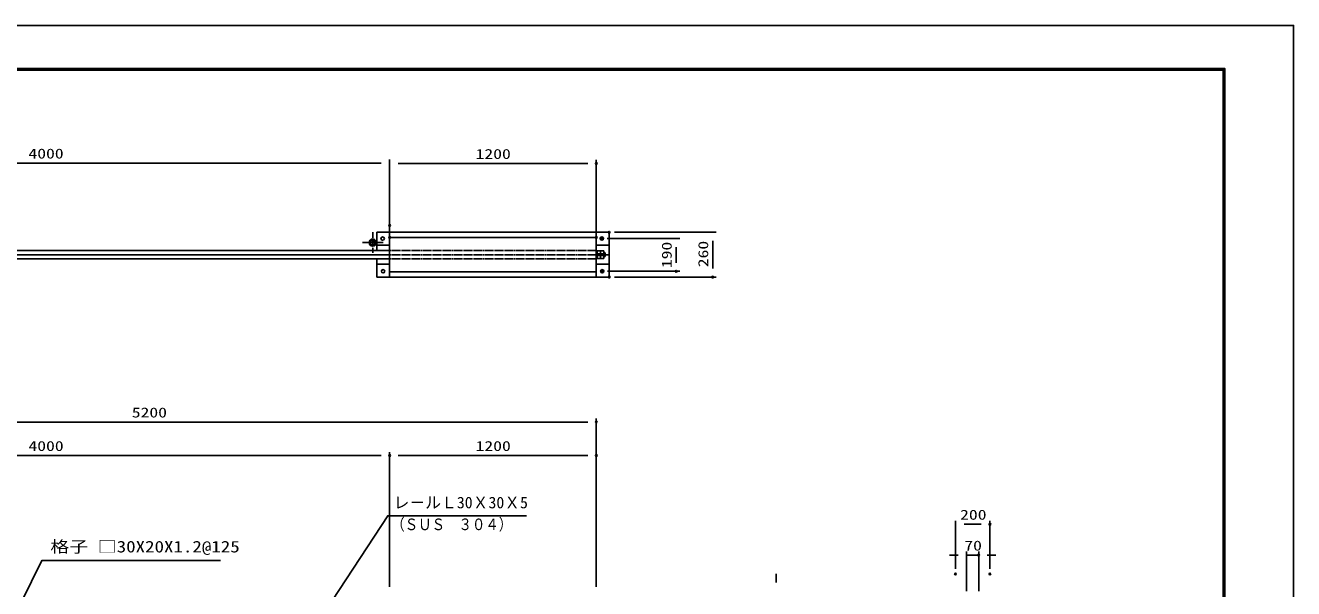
# Model space of a CAD drawing. Units: millimetres, scale not verified. Extents: x -5940 to 5940, y -4200 to 4200.
# Drawn here: x -1424 to 5940, y 930 to 4200 of the extents above; entities that cross this region are included whole.
import ezdxf
from ezdxf.enums import TextEntityAlignment as Align

# ---------------------------------------------------------------- set-up
doc = ezdxf.new("R2010")
doc.units = ezdxf.units.MM
doc.header["$LTSCALE"] = 20
doc.header["$PDMODE"] = 32
doc.header["$PDSIZE"] = 10
doc.linetypes.add('USER1', pattern=[0.375, 0.25, -0.125])
doc.linetypes.add('USER4', pattern=[0.906, 0.591, -0.118, 0.079, -0.118])
for name, color, linetype, lineweight in [('0-0_WAKU', 7, 'Continuous', 25), ('0-1_0', 7, 'Continuous', 25), ('0-2_1', 7, 'Continuous', 25), ('0-4_CENTLN-L', 4, 'USER1', 25)]:
    doc.layers.add(name, color=color, linetype=linetype, lineweight=lineweight)
doc.layers.add('0-6_DEFPOINTS', color=7, linetype='Continuous')
doc.styles.add('ＭＳ ゴシック', font='')
doc.styles.get('ＭＳ ゴシック').set_extended_font_data('MS Gothic')

msp = doc.modelspace()

# ---------------------------------------------------------------- linework, layer by layer
at = {"layer": '0-0_WAKU', "color": 3}
msp.add_lwpolyline([(-5940, 4200), (5940, 4200), (5940, -4200), (-5940, -4200)], close=True, dxfattribs=at)
at = {"layer": '0-0_WAKU'}
for points in [[(-5540, 3950), (5540, 3950), (5540, -3950), (-5540, -3950)], [(-5537.5, 3947.5), (5537.5, 3947.5), (5537.5, -3947.5), (-5537.5, -3947.5)], [(-5535, 3945), (5535, 3945), (5535, -3945), (-5535, -3945)], [(-5532.5, 3942.5), (5532.5, 3942.5), (5532.5, -3942.5), (-5532.5, -3942.5)], [(-5530, 3940), (5530, 3940), (5530, -3940), (-5530, -3940)]]:
    msp.add_lwpolyline(points, close=True, dxfattribs=at)
at = {"layer": '0-1_0', "color": 2}
for p, q in [((641.07, 3400.73), (-3258.93, 3400.73)), ((741.07, 3398.49), (1841.07, 3398.49)), ((2566.96, 2948.85), (2566.96, 2788.85)), ((2355.21, 2912.3), (2355.21, 2822.49)), ((-3258.93, 1897.56), (1841.07, 1897.56)), ((-3258.93, 1703.19), (641.07, 1703.19)), ((741.07, 1703.19), (1841.07, 1703.19)), ((4026.39, 1304.14), (4126.39, 1304.14)), ((3991.39, 1125.14), (3941.39, 1125.14)), ((4041.39, 1125.14), (4111.39, 1125.14)), ((4161.39, 1125.14), (4211.39, 1125.14)), ((2934.72, 965.33), (2934.72, 1015.33))]:
    msp.add_line(p, q, dxfattribs=at)
at = {"layer": '0-1_0', "color": 1}
for p, q in [((691.07, 3068.85), (691.07, 3420.73)), ((691.07, 2998.85), (691.07, 3418.49)), ((1891.07, 2998.85), (1891.07, 3418.49)), ((1953.23, 2962.3), (2375.21, 2962.3)), ((1996.07, 2998.85), (2586.96, 2998.85)), ((1955.35, 2772.49), (2375.21, 2772.49)), ((1996.07, 2738.85), (2586.96, 2738.85)), ((1891.07, 940.33), (1891.07, 1917.56)), ((691.07, 940.33), (691.07, 1723.19)), ((691.07, 940.33), (691.07, 1723.19)), ((1891.07, 945.33), (1891.07, 1723.19)), ((3976.39, 1045.33), (3976.39, 1324.14)), ((4176.39, 1045.33), (4176.39, 1324.14)), ((4041.39, 915.33), (4041.39, 1145.14)), ((4111.39, 915.33), (4111.39, 1145.14))]:
    msp.add_line(p, q, dxfattribs=at)
at = {"layer": '0-1_0'}
for p, q in [((1891.07, 2890.85), (1935.07, 2890.85)), ((1897.07, 2873.85), (1935.07, 2873.85)), ((1897.07, 2873.35), (1935.07, 2873.35)), ((1935.07, 2878.65), (1941.87, 2878.65)), ((1935.07, 2873.75), (1943.07, 2873.75)), ((1891.07, 2868.85), (1966.07, 2868.85)), ((1891.08, 2846.85), (1935.07, 2846.85)), ((1897.07, 2864.35), (1935.07, 2864.35)), ((1897.07, 2863.85), (1935.07, 2863.85)), ((1935.07, 2863.95), (1943.07, 2863.95)), ((1935.07, 2859.05), (1941.87, 2859.05))]:
    msp.add_line(p, q, dxfattribs=at)
for points in [[(1486.04, 1353.75), (680.48, 1353.75), (319.33, 800.84)], [(-291.78, 1093.69), (-1327.61, 1093.69), (-1572.59, 601.46)]]:
    msp.add_lwpolyline(points, dxfattribs=at)
for centre, radius in [((593.07, 2938.85), 21.12), ((593.07, 2938.85), 13.92), ((650.61, 2962.65), 9.76), ((1923.23, 2962.3), 9.76), ((652.72, 2772.84), 9.76), ((1925.35, 2772.49), 9.76)]:
    msp.add_circle(centre, radius, dxfattribs=at)
for centre, radius, start, end in [((1939.97, 2876.2), 3.1, 307.80915, 52.19085), ((1932.47, 2868.85), 10.6, 332.47843, 27.52157), ((1939.97, 2861.5), 3.1, 307.8099, 52.1901)]:
    msp.add_arc(centre, radius, start, end, dxfattribs=at)
at = {"layer": '0-2_1'}
for p, q in [((616.08, 2893.85), (616.08, 2998.85)), ((691.07, 2998.85), (691.07, 2738.85)), ((691.07, 2968.85), (1891.07, 2968.85)), ((1891.07, 2998.85), (1891.07, 2738.85)), ((1966.07, 2998.85), (1966.07, 2738.85)), ((691.07, 2893.85), (-3308.93, 2893.85)), ((1897.07, 2890.85), (1897.07, 2846.85)), ((1899.07, 2873.85), (1899.07, 2863.85)), ((1916.07, 2890.85), (1916.07, 2846.85)), ((1935.07, 2890.85), (1935.07, 2846.85)), ((1943.07, 2876.2), (1943.07, 2861.5)), ((691.07, 2868.85), (-3308.93, 2868.85)), ((691.07, 2843.85), (-3308.93, 2843.85)), ((616.08, 2738.85), (616.08, 2843.85)), ((1891.07, 2768.85), (691.07, 2768.85))]:
    msp.add_line(p, q, dxfattribs=at)
at = {"layer": '0-2_1', "color": 4, "linetype": 'USER1'}
for p, q in [((1891.07, 2893.85), (691.07, 2893.85)), ((1891.07, 2868.85), (691.07, 2868.85)), ((1891.07, 2843.85), (691.07, 2843.85))]:
    msp.add_line(p, q, dxfattribs=at)
at = {"layer": '0-4_CENTLN-L', "color": 2, "linetype": 'USER4'}
for p, q in [((593.07, 2999.97), (593.07, 2877.73)), ((654.2, 2938.85), (531.95, 2938.85))]:
    msp.add_line(p, q, dxfattribs=at)
at = {"layer": '0-4_CENTLN-L', "color": 7, "linetype": 'Continuous'}
for p, q in [((1966.07, 2998.85), (616.08, 2998.85)), ((691.07, 2923.85), (616.08, 2923.85)), ((1966.07, 2923.85), (1891.07, 2923.85)), ((691.07, 2813.85), (616.08, 2813.85)), ((1966.07, 2813.85), (1891.07, 2813.85)), ((1966.07, 2738.85), (616.08, 2738.85))]:
    msp.add_line(p, q, dxfattribs=at)
at = {"layer": '0-6_DEFPOINTS'}
for p in [(1891.07, 3398.49), (691.07, 3038.85), (691.07, 2968.85), (1891.07, 2968.85), (1923.23, 2962.3), (1966.07, 2998.85), (1925.35, 2772.49), (1966.07, 2738.85), (2355.21, 2772.49), (2566.96, 2738.85), (1891.07, 1897.56), (691.07, 1703.19), (1891.07, 1703.19), (4176.39, 1304.14), (4111.39, 1125.14), (3976.39, 1015.33), (4176.39, 1015.33)]:
    msp.add_point(p, dxfattribs=at)

# ---------------------------------------------------------------- texts
at = {"layer": '0-1_0', "color": 3, "style": 'ＭＳ ゴシック'}
for s, height, width, p in [('4000', 57.77, 1.3, (-1406.07, 3409.63)), ('1200', 57.77, 1.3, (1190.29, 3407.39)), ('5200', 57.77, 1.3, (-806.07, 1906.46)), ('4000', 57.77, 1.3, (-1406.07, 1712.09)), ('1200', 57.77, 1.3, (1190.29, 1712.09)), ('（ＳＵＳ\u3000３０４）', 67.35, 0.85, (700.36, 1249.61)), ('200', 57.77, 1.3, (4003.53, 1313.03)), ('格子 □30X20X1.2@125', 67.3, 1.2, (-1279.03, 1120.18)), ('70', 57.77, 1.3, (4027.82, 1134.03))]:
    msp.add_text(s, height=height, dxfattribs=dict(at, width=width)).set_placement(p, align=Align.BOTTOM_LEFT)
at = {"layer": '0-1_0', "color": 3, "style": 'ＭＳ ゴシック', "width": 1.3}
for s, p in [('190', (2346.31, 2790.9)), ('260', (2558.06, 2795.99))]:
    msp.add_text(s, height=57.77, rotation=90, dxfattribs=at).set_placement(p, align=Align.BOTTOM_LEFT)
at = {"layer": '0-1_0', "color": 3, "style": 'ＭＳ ゴシック'}
msp.add_text('レ－ルＬ30Ｘ30Ｘ5', height=67.35, dxfattribs=at).set_placement((713.99, 1376.31), align=Align.BOTTOM_LEFT)

doc.saveas('drawing.dxf')
